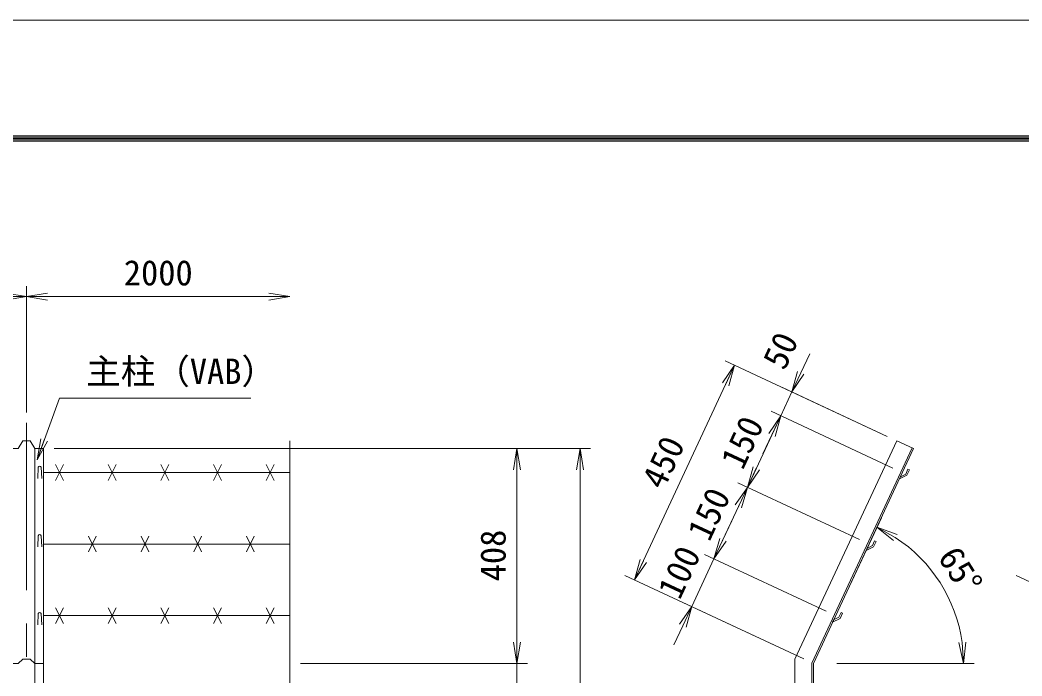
# Model space of a CAD drawing. Units: millimetres, scale not verified. Extents: x -4200 to 4200, y -2970 to 2970.
# Drawn here: x -1532 to 370, y 1724 to 2970 of the extents above; entities that cross this region are included whole.
import ezdxf
from ezdxf.enums import TextEntityAlignment as Align

# ---------------------------------------------------------------- set-up
doc = ezdxf.new("R2010")
doc.units = ezdxf.units.MM
doc.header["$LTSCALE"] = 10
doc.linetypes.add('USER1', pattern=[50.8, 31.75, -6.35, 6.35, -6.35])
for name, color, linetype, lineweight in [('0-0_D-STR1', 1, 'Continuous', 18), ('0-1_D-BMK', 2, 'USER1', 13), ('0-2_D-STR-DIM', 7, 'Continuous', 13), ('0-3_D-STR3', 3, 'Continuous', 13), ('0-7_D-STR-TXT', 7, 'Continuous', 13), ('0-8_0', 7, 'Continuous', 18), ('0-B_D-TTL', 7, 'Continuous', 18)]:
    doc.layers.add(name, color=color, linetype=linetype, lineweight=lineweight)
doc.styles.add('ＭＳ ゴシック', font='')
doc.styles.get('ＭＳ ゴシック').set_extended_font_data('MS Gothic')

# ---------------------------------------------------------------- blocks, each defined once
blk = doc.blocks.new('_Open')
at = {"layer": '0-8_0'}
blk.add_line((-10, 1.667), (0, 0), dxfattribs=at)
blk.add_lwpolyline([(-10, -1.667), (0, 0), (-10, 0)], dxfattribs=at)

msp = doc.modelspace()

# ---------------------------------------------------------------- linework, layer by layer
at = {"layer": '0-0_D-STR1'}
for p, q in [((-60.76, 1755.92), (132.7, 2170.79)), ((132.7, 2170.79), (164.42, 2156)), ((-1503.9, -411.84), (-1503.9, 2156)), ((-1487.4, -411.84), (-1487.4, 2156)), ((161.7, 2157.27), (-28.76, 1748.83)), ((164.42, 2156), (-25.76, 1748.16)), ((-1497.9, 2120.58), (-1498.65, 2099.08)), ((-1491.9, 2120.58), (-1491.15, 2099.08)), ((153.81, 2116.68), (149.63, 2107.73)), ((156.53, 2115.41), (151.88, 2105.44)), ((153.81, 2116.68), (156.53, 2115.41)), ((151.88, 2105.44), (137.53, 2098.34)), ((-1497.9, 1990.67), (-1498.65, 1969.17)), ((-1491.9, 1990.67), (-1491.15, 1969.17)), ((93.13, 1979.46), (88.48, 1969.5)), ((90.41, 1980.73), (93.13, 1979.46)), ((88.48, 1969.5), (74.14, 1962.39)), ((76.07, 1966.54), (74.14, 1962.39)), ((-1497.9, 1842.64), (-1498.65, 1821.14)), ((-1491.9, 1842.64), (-1491.15, 1821.14)), ((25.09, 1833.55), (10.75, 1826.45)), ((12.68, 1830.59), (10.75, 1826.45)), ((22.85, 1835.83), (12.68, 1830.59)), ((27.02, 1844.79), (22.85, 1835.83)), ((29.74, 1843.52), (25.09, 1833.55)), ((27.02, 1844.79), (29.74, 1843.52)), ((-60.76, -411.84), (-60.76, 1755.92)), ((-28.76, -411.84), (-28.76, 1748.83)), ((-25.76, -411.84), (-25.76, 1748.16))]:
    msp.add_line(p, q, dxfattribs=at)
for points in [[(-1552.4, 2156), (-1535.9, 2156), (-1526.9, 2170.69), (-1512.9, 2170.69), (-1503.9, 2156), (-1487.4, 2156)], [(149.63, 2107.73), (139.46, 2102.48), (137.53, 2098.34)], [(90.41, 1980.73), (86.24, 1971.78), (76.07, 1966.54)], [(-1552.4, 1748.16), (-1535.9, 1748.16), (-1526.9, 1755.92), (-1512.9, 1755.92), (-1503.9, 1748.16), (-1487.4, 1748.16)]]:
    msp.add_lwpolyline(points, dxfattribs=at)
for centre in [(-1494.9, 2119.33), (-1494.9, 1989.42), (-1494.9, 1841.39)]:
    msp.add_arc(centre, 3.25, 22.61986, 157.38014, dxfattribs=at)
at = {"layer": '0-1_D-BMK'}
msp.add_line((-1519.9, 2204.78), (-1519.9, -426.84), dxfattribs=at)
at = {"layer": '0-2_D-STR-DIM'}
for p, q in [((-1519.9, 2224.78), (-1519.9, 2464.78)), ((-1519.9, 2224.78), (-1519.9, 2464.78)), ((-3519.9, 2444.78), (-1519.9, 2444.78)), ((-1519.9, 2444.78), (-1019.9, 2444.78)), ((114.57, 2179.24), (-193.45, 2322.88)), ((-49.67, 2299.96), (-32.76, 2336.22)), ((-175.33, 2314.43), (-365.51, 1906.59)), ((114.57, 2179.24), (-84.7, 2272.16)), ((-66.57, 2263.71), (-87.7, 2218.4)), ((125.16, 2119.14), (-105.83, 2226.85)), ((125.16, 2119.14), (-105.83, 2226.85)), ((-87.7, 2218.4), (-151.1, 2082.45)), ((-1019.9, 2170.74), (-1019.9, 878.81)), ((-104.61, 2182.14), (-121.51, 2145.89)), ((-1467.4, 2156), (-568.85, 2156)), ((-1467.4, 2156), (-448.85, 2156)), ((-588.85, 1748.16), (-588.85, 2156)), ((-468.85, 2156), (-468.85, -111.84)), ((-151.1, 2082.45), (-214.49, 1946.5)), ((61.77, 1983.19), (-169.22, 2090.9)), ((61.77, 1983.19), (-169.22, 2090.9)), ((-197.58, 1982.76), (-180.68, 2019.01)), ((38.19, 1885.3), (103.27, 2024.87)), ((-214.49, 1946.5), (-256.75, 1855.87)), ((-1.62, 1847.24), (-232.61, 1954.96)), ((-1.62, 1847.24), (-232.61, 1954.96)), ((-43.89, 1756.61), (-383.63, 1915.04)), ((698.73, 1756.61), (358.99, 1915.04)), ((-43.89, 1756.61), (-274.88, 1864.33)), ((-588.85, 1788.16), (-588.85, 1828.16)), ((-273.65, 1819.62), (-290.56, 1783.37)), ((-999.9, 1748.16), (-568.85, 1748.16)), ((-999.9, 1748.16), (-568.85, 1748.16)), ((-588.85, 1748.16), (-588.85, 1688.16)), ((18.75, 1748.16), (279.56, 1748.16))]:
    msp.add_line(p, q, dxfattribs=at)
msp.add_arc((-25.76, 1748.16), 285.32, 8.03911, 56.96089, dxfattribs=at)
at = {"layer": '0-3_D-STR3'}
for p, q in [((-1464.9, 2125.68), (-1449.9, 2095.68)), ((-1464.9, 2095.68), (-1449.9, 2125.68)), ((-1364.9, 2125.68), (-1349.9, 2095.68)), ((-1364.9, 2095.68), (-1349.9, 2125.68)), ((-1264.9, 2125.68), (-1249.9, 2095.68)), ((-1264.9, 2095.68), (-1249.9, 2125.68)), ((-1164.9, 2125.68), (-1149.9, 2095.68)), ((-1164.9, 2095.68), (-1149.9, 2125.68)), ((-1064.9, 2125.68), (-1049.9, 2095.68)), ((-1064.9, 2095.68), (-1049.9, 2125.68)), ((-1487.4, 2110.68), (-1019.9, 2110.68)), ((-1402.4, 1959.74), (-1387.4, 1989.74)), ((-1402.4, 1989.74), (-1387.4, 1959.74)), ((-1302.4, 1959.74), (-1287.4, 1989.74)), ((-1302.4, 1989.74), (-1287.4, 1959.74)), ((-1202.4, 1959.74), (-1187.4, 1989.74)), ((-1202.4, 1989.74), (-1187.4, 1959.74)), ((-1102.4, 1959.74), (-1087.4, 1989.74)), ((-1102.4, 1989.74), (-1087.4, 1959.74)), ((-1487.4, 1974.74), (-1019.9, 1974.74)), ((-1464.9, 1853.79), (-1449.9, 1823.79)), ((-1464.9, 1823.79), (-1449.9, 1853.79)), ((-1364.9, 1853.79), (-1349.9, 1823.79)), ((-1364.9, 1823.79), (-1349.9, 1853.79)), ((-1264.9, 1853.79), (-1249.9, 1823.79)), ((-1264.9, 1823.79), (-1249.9, 1853.79)), ((-1164.9, 1853.79), (-1149.9, 1823.79)), ((-1164.9, 1823.79), (-1149.9, 1853.79)), ((-1064.9, 1853.79), (-1049.9, 1823.79)), ((-1064.9, 1823.79), (-1049.9, 1853.79)), ((-1487.4, 1838.79), (-1019.9, 1838.79))]:
    msp.add_line(p, q, dxfattribs=at)
at = {"layer": '0-7_D-STR-TXT'}
msp.add_lwpolyline([(-1093.69, 2251.86), (-1457.56, 2251.86), (-1499.16, 2136.65)], dxfattribs=at)
at = {"layer": '0-B_D-TTL', "color": 2}
msp.add_lwpolyline([(-4200, 2970), (4200, 2970), (4200, -2970), (-4200, -2970)], close=True, dxfattribs=at)
at = {"layer": '0-B_D-TTL'}
for points in [[(-3930, 2750), (3930, 2750), (3930, -2750), (-3930, -2750)], [(-3927.5, 2747.5), (3927.5, 2747.5), (3927.5, -2747.5), (-3927.5, -2747.5)], [(-3925, 2745), (3925, 2745), (3925, -2745), (-3925, -2745)], [(-3922.5, 2742.5), (3922.5, 2742.5), (3922.5, -2742.5), (-3922.5, -2742.5)], [(-3920, 2740), (3920, 2740), (3920, -2740), (-3920, -2740)]]:
    msp.add_lwpolyline(points, close=True, dxfattribs=at)

# ---------------------------------------------------------------- block references
at = {"layer": '0-2_D-STR-DIM', "xscale": 4, "yscale": 4}
for p in [(-1519.9, 2444.78), (-1019.9, 2444.78)]:
    msp.add_blockref('_Open', p, dxfattribs=at)
for p, rotation in [((-1519.9, 2444.78), 180), ((-175.33, 2314.43), 65), ((-66.57, 2263.71), 245), ((-87.7, 2218.4), 65), ((-87.7, 2218.4), 65), ((-588.85, 2156), 90), ((-468.85, 2156), 90), ((-151.1, 2082.45), 245), ((-151.1, 2082.45), 65), ((94.82, 2006.75), 150.98045), ((-214.49, 1946.5), 245), ((-214.49, 1946.5), 245), ((-365.51, 1906.59), 245), ((-256.75, 1855.87), 65), ((259.56, 1748.16), 274.01955), ((-588.85, 1748.16), 270), ((-588.85, 1748.16), 270)]:
    msp.add_blockref('_Open', p, dxfattribs=dict(at, rotation=rotation))
at = {"layer": '0-7_D-STR-TXT', "xscale": 4, "yscale": 4, "rotation": 250.14821}
msp.add_blockref('_Open', (-1499.84, 2134.77), dxfattribs=at)

# ---------------------------------------------------------------- texts
at = {"layer": '0-2_D-STR-DIM', "style": 'ＭＳ ゴシック'}
msp.add_text('2000', height=48.09, dxfattribs=at).set_placement((-1335.17, 2451.53), align=Align.BOTTOM_LEFT)
for s, rotation, p in [('50', 65, (-67.43, 2296.56)), ('150', 65, (-146.93, 2107.36)), ('450', 65, (-297.03, 2069.4)), ('150', 65, (-210.32, 1971.41)), ('408', 90, (-595.6, 1903.96)), ('100', 65, (-266.62, 1860.81)), ('65°', 302.5, (196.89, 1942.25))]:
    msp.add_text(s, height=48.09, rotation=rotation, dxfattribs=at).set_placement(p, align=Align.BOTTOM_LEFT)
at = {"layer": '0-7_D-STR-TXT', "style": 'ＭＳ ゴシック'}
msp.add_text('主柱（VAB）', height=48.09, dxfattribs=at).set_placement((-1406.64, 2264.44), align=Align.BOTTOM_LEFT)

doc.saveas('drawing.dxf')
